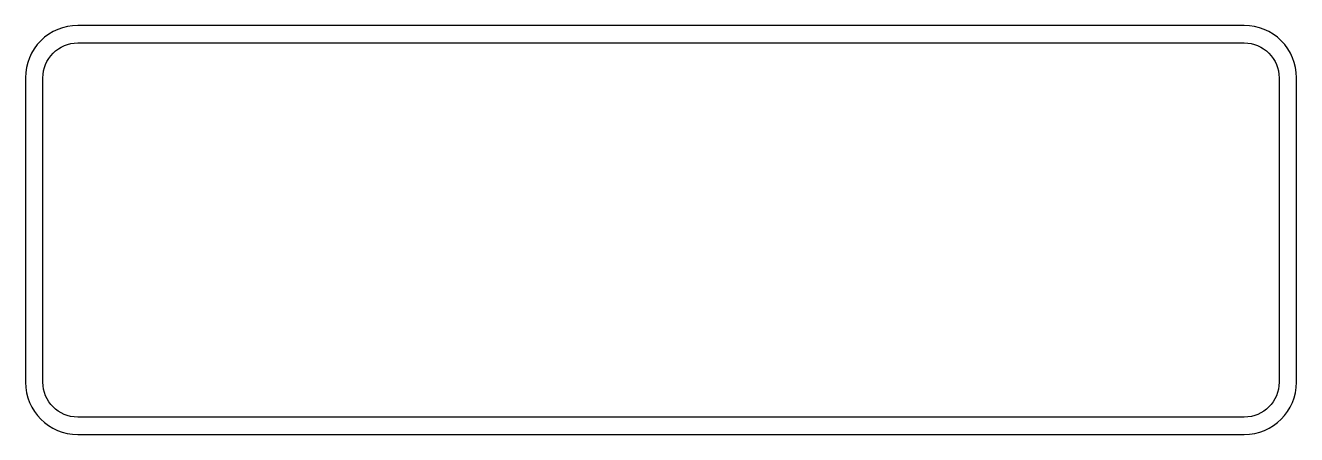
# Model space of a CAD drawing. Header units: millimetres. Extents: x -360 to 5, y -113 to 4.
import ezdxf

# ---------------------------------------------------------------- set-up
doc = ezdxf.new("R2010")
doc.units = ezdxf.units.MM
doc.layers.get('0').update_dxf_attribs({"linetype": 'CONTINUOUS'})

msp = doc.modelspace()

# ---------------------------------------------------------------- linework, layer by layer
for points in [[(-10.19, -112.76, 0.414174), (4.81, -97.76), (4.81, -10.51, 0.414256), (-10.19, 4.49), (-345.09, 4.49, 0.414235), (-360.09, -10.51), (-360.09, -97.76, 0.414205), (-345.09, -112.76)], [(-345.09, -0.51), (-10.19, -0.51, -0.414263), (-0.19, -10.51), (-0.19, -97.76, -0.414167), (-10.19, -107.76), (-345.09, -107.76, -0.414203), (-355.09, -97.76), (-355.09, -10.51, -0.414239)]]:
    msp.add_lwpolyline(points, format="xyb", close=True)

doc.saveas('drawing.dxf')
